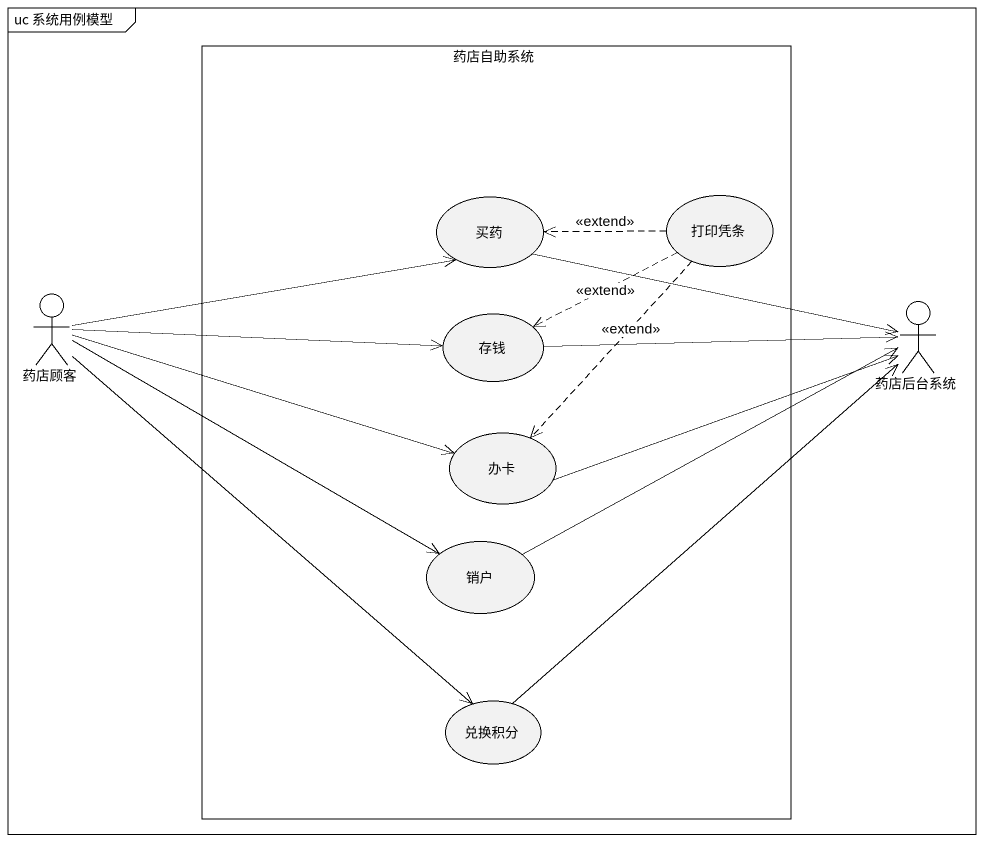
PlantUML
@startuml
mainframe uc 系统用例模型
rectangle 药店自助系统 {
  usecase 买药
  usecase 打印凭条
  usecase 存钱
  usecase 办卡
  usecase 销户
  usecase 兑换积分
}
actor 药店顾客
actor 药店后台系统
买药 -right-> 药店后台系统
打印凭条 .left.> 买药 : <<extend>>
打印凭条 .left.> 存钱 : <<extend>>
打印凭条 ..> 办卡 : <<extend>>
药店顾客 -right-> 买药
药店顾客 -right-> 存钱
药店顾客 -right-> 办卡
药店顾客 -right-> 销户
药店顾客 --> 兑换积分
存钱 -right-> 药店后台系统
办卡 -right-> 药店后台系统
销户 -right-> 药店后台系统
兑换积分 -up-> 药店后台系统
@enduml
